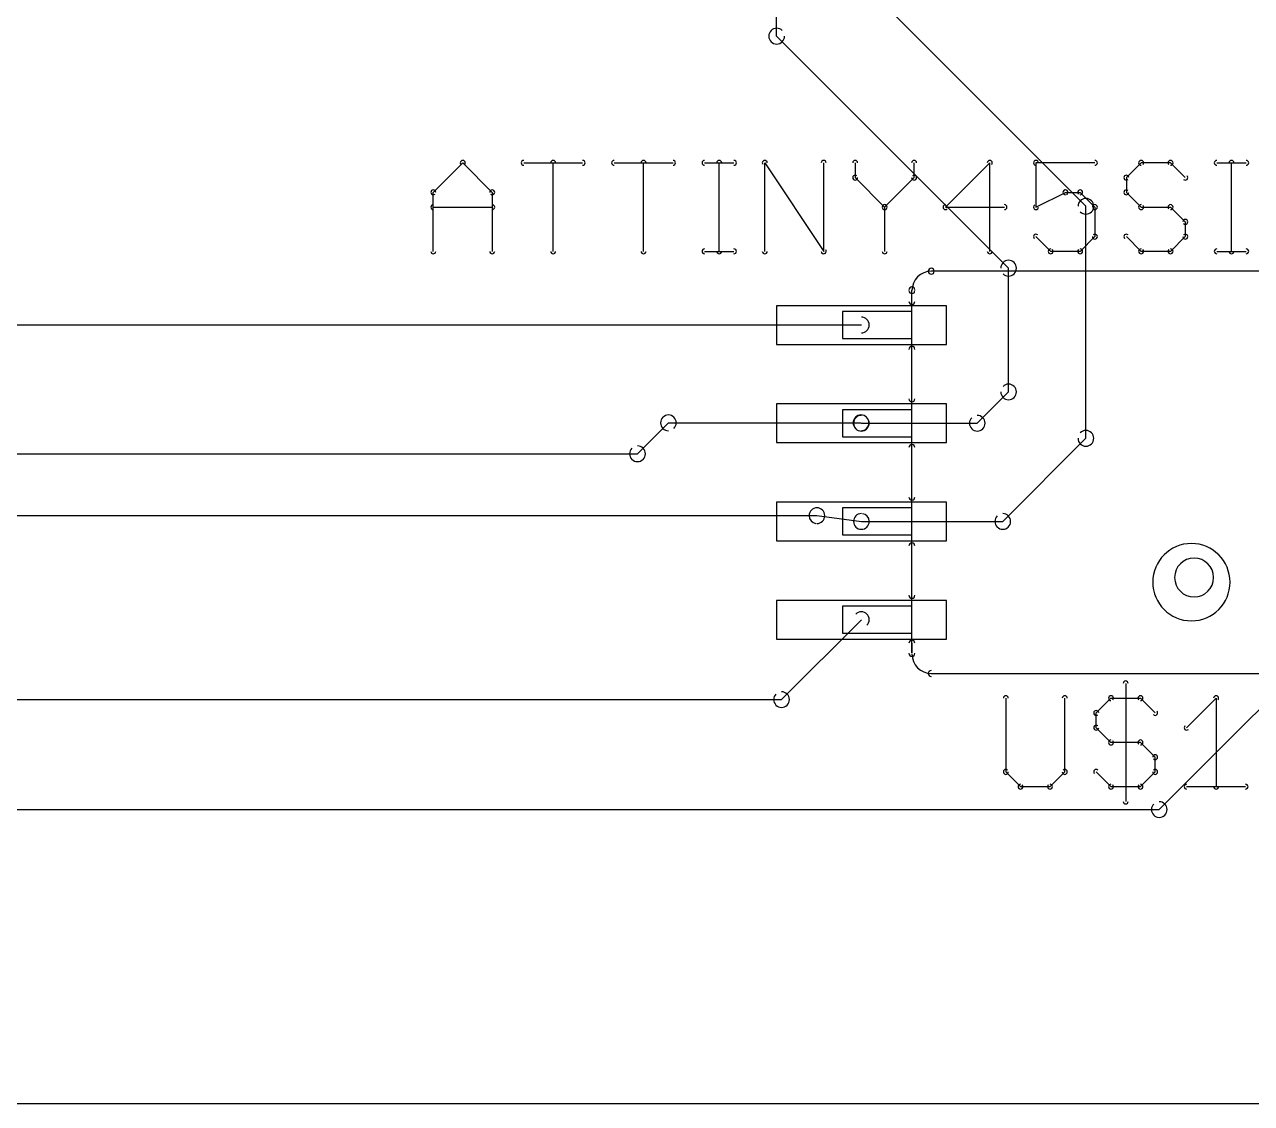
# Model space of a CAD drawing. Extents: x 0 to 139, y 764 to 841.
# Drawn here: x 45.45 to 90.43, y 763.76 to 803.31 of the extents above; entities that cross this region are included whole.
import ezdxf

# ---------------------------------------------------------------- set-up
doc = ezdxf.new("R2010")
doc.units = 0
doc.layers.add('Layer_1', color=7, linetype='CONTINUOUS')

msp = doc.modelspace()

# ---------------------------------------------------------------- linework, layer by layer
at = {"layer": 'Layer_1', "color": 7}
for points in [[(0.456887, 763.762328), (139.354513, 763.762328), (139.354513, 841.431613), (0.456887, 841.431613), (0.456887, 763.762328)], [(73.02381, 802.880435), (73.02381, 812.366576), (73.307275, 812.650041)], [(84.362392, 788.140279), (84.362392, 796.644215), (77.275778, 803.730829)], [(73.227338, 803.083963), (73.227338, 803.083963)], [(81.527746, 789.841066), (81.527746, 794.376499), (73.02381, 802.880435)], [(60.432598, 794.993034), (60.432598, 797.155019), (61.513449, 798.235869), (62.594582, 797.155019), (62.594582, 794.993034)], [(63.747433, 798.235869), (65.909417, 798.235869)], [(64.828283, 794.993034), (64.828283, 798.235869)], [(67.062267, 798.235869), (69.224251, 798.235869)], [(68.143117, 794.993034), (68.143117, 798.235869)], [(70.377102, 798.235869), (71.457952, 798.235869)], [(70.917668, 794.993034), (70.917668, 798.235869)], [(72.586991, 794.993034), (72.586991, 798.235869), (74.748692, 794.993034)], [(72.661826, 798.285759), (72.661831, 798.285764)], [(74.748692, 794.993034), (74.748692, 798.235869)], [(75.901825, 798.235869), (75.901825, 797.695302), (76.982676, 796.614452), (78.063526, 797.695302), (78.063526, 798.235869)], [(80.838077, 794.993034), (80.838077, 798.235869), (79.21666, 796.614452), (81.37836, 796.614452)], [(84.693195, 798.235869), (82.531494, 798.235869), (82.531494, 796.614452), (83.612345, 797.155019)], [(88.008029, 797.695302), (87.467746, 798.235869), (86.386612, 798.235869), (85.846329, 797.695302), (85.846329, 797.155019), (86.386612, 796.614452), (87.467746, 796.614452), (88.008029, 796.073885), (88.008029, 795.533601), (87.467746, 794.993034)], [(89.161163, 798.235869), (90.242013, 798.235869)], [(89.701446, 794.993034), (89.701446, 798.235869)], [(83.612345, 797.155019), (84.152911, 797.155019), (84.693195, 796.614452), (84.693195, 795.533601), (84.152911, 794.993034)], [(83.652597, 797.074515), (83.652611, 797.0745)], [(60.432598, 796.614452), (62.594582, 796.614452)], [(76.982676, 796.614452), (76.982676, 794.993034)], [(82.491242, 796.694956), (82.491228, 796.69497)], [(84.158864, 796.440688), (84.158864, 796.440688)], [(84.152911, 794.993034), (83.071778, 794.993034), (82.531494, 795.533601)], [(87.467746, 794.993034), (86.386612, 794.993034), (85.846329, 795.533601)], [(70.377102, 794.993034), (71.457952, 794.993034)], [(84.089132, 795.056814), (84.089132, 795.056814)], [(87.403966, 795.056814), (87.403966, 795.056814)], [(89.161163, 794.993034), (90.242013, 794.993034)], [(74.673857, 794.943145), (74.673849, 794.943139)], [(83.008282, 794.929255), (83.008282, 794.929255)], [(86.323116, 794.929255), (86.323116, 794.929255)], [(78.693101, 794.263113), (78.693101, 794.263113)], [(91.449005, 794.263113), (78.693101, 794.263113)], [(81.324219, 794.172971), (81.324219, 794.172971)], [(77.98444, 780.259965), (77.98444, 793.582798)], [(77.98444, 793.157602), (77.98444, 793.582798)], [(76.130581, 792.293035), (30.121451, 792.293035), (27.669483, 789.841066)], [(77.98444, 789.585948), (77.98444, 791.400121)], [(76.130581, 788.693035), (80.379715, 788.693035), (81.527746, 789.841066)], [(81.731274, 789.637539), (81.731274, 789.637539)], [(11.795468, 787.57335), (67.921448, 787.57335), (69.055306, 788.707208)], [(69.055306, 788.707208), (76.116408, 788.707208), (76.130581, 788.693035)], [(76.319936, 788.910736), (76.319936, 788.910736)], [(80.176187, 788.896562), (80.176187, 788.896562)], [(69.258834, 788.503681), (69.258834, 788.503681)], [(75.927054, 788.489507), (75.927054, 788.489507)], [(67.717921, 787.776878), (67.717921, 787.776878)], [(77.98444, 785.985949), (77.98444, 787.800122)], [(81.315148, 785.093035), (84.362392, 788.140279)], [(84.565919, 787.936752), (84.565919, 787.936752)], [(74.537794, 785.591082), (74.537919, 785.591099)], [(18.882082, 785.305634), (74.50066, 785.305634), (76.130581, 785.093035)], [(76.130581, 785.093035), (81.315148, 785.093035)], [(81.11162, 785.296563), (81.11162, 785.296563)], [(76.093448, 784.807586), (76.093323, 784.80757)], [(77.98444, 782.385949), (77.98444, 784.200122)], [(29.937199, 774.533981), (87.05247, 774.533981), (94.011525, 781.493036)], [(34.472632, 778.564847), (73.202393, 778.564847), (76.130581, 781.493036)], [(76.334109, 781.289508), (76.334109, 781.289508)], [(77.98444, 780.628469), (77.98444, 780.259965)], [(77.98444, 780.231618), (77.98444, 780.231618)], [(78.693101, 779.522957), (91.420659, 779.522957)], [(72.998865, 778.768374), (72.998865, 778.768374)], [(85.822234, 779.156154), (85.822234, 774.832469)], [(81.426549, 778.61587), (81.426549, 775.913603), (81.967116, 775.373036)], [(83.588534, 775.913603), (83.588534, 778.61587)], [(84.741384, 777.534737), (84.741384, 778.075304), (85.281951, 778.61587)], [(85.281951, 778.61587), (86.362801, 778.61587), (86.903368, 778.075304)], [(88.056218, 777.534737), (89.137069, 778.61587), (89.137069, 775.373036)], [(84.677604, 778.139083), (84.677604, 778.139083)], [(86.903368, 775.913603), (86.903368, 776.453886), (86.362801, 776.994453), (85.281951, 776.994453), (84.741384, 777.534737)], [(84.805163, 777.598516), (84.805163, 777.598516)], [(81.967116, 775.373036), (83.047967, 775.373036), (83.588534, 775.913603)], [(84.741384, 775.913603), (85.281951, 775.373036)], [(84.805163, 775.977099), (84.805163, 775.977099)], [(85.281951, 775.373036), (86.362801, 775.373036), (86.903368, 775.913603)], [(81.903337, 775.309256), (81.903337, 775.309256)], [(82.984187, 775.436816), (82.984187, 775.436816)], [(85.218171, 775.309256), (85.218171, 775.309256)], [(86.299022, 775.436816), (86.299022, 775.436816)], [(88.056218, 775.373036), (90.217919, 775.373036)], [(86.848943, 774.737509), (86.848943, 774.737509)]]:
    msp.add_lwpolyline(points, dxfattribs=at)
for points in [[(79.248691, 791.584373), (79.248691, 793.001696), (73.012471, 793.001696), (73.012471, 791.584373), (79.248691, 791.584373)], [(77.98444, 791.796972), (77.98444, 792.789098), (75.433259, 792.789098), (75.433259, 791.796972), (77.98444, 791.796972)], [(79.248691, 787.984374), (79.248691, 789.401696), (73.012471, 789.401696), (73.012471, 787.984374), (79.248691, 787.984374)], [(77.98444, 788.196972), (77.98444, 789.189098), (75.433259, 789.189098), (75.433259, 788.196972), (77.98444, 788.196972)], [(79.248691, 784.384374), (79.248691, 785.801697), (73.012471, 785.801697), (73.012471, 784.384374), (79.248691, 784.384374)], [(77.98444, 784.596972), (77.98444, 785.589098), (75.433259, 785.589098), (75.433259, 784.596972), (77.98444, 784.596972)], [(79.248691, 780.784374), (79.248691, 782.201697), (73.012471, 782.201697), (73.012471, 780.784374), (79.248691, 780.784374)], [(77.98444, 780.996973), (77.98444, 781.989098), (75.433259, 781.989098), (75.433259, 780.996973), (77.98444, 780.996973)]]:
    msp.add_lwpolyline(points, close=True, dxfattribs=at)
for points in [[(73.02381, 803.168265), (72.864843, 803.168265), (72.735977, 803.039402), (72.735977, 802.880433)], [(73.227338, 803.083963), (73.175237, 803.136035), (73.103293, 803.168265), (73.02381, 803.168265)], [(72.73581, 802.880435), (72.73581, 802.721383), (72.864758, 802.592435), (73.02381, 802.592435)], [(72.735977, 802.880433), (72.735977, 802.800949), (72.768207, 802.728977), (72.82028, 802.676905)], [(73.02381, 802.592435), (73.182862, 802.592435), (73.31181, 802.721383), (73.31181, 802.880435)], [(61.51359, 798.325727), (61.463899, 798.325727), (61.42359, 798.285447), (61.42359, 798.235727)], [(61.42359, 798.235727), (61.42359, 798.210782), (61.433795, 798.188388), (61.449953, 798.172089)], [(61.51359, 798.325727), (61.488646, 798.325727), (61.466252, 798.315522), (61.449953, 798.299365)], [(61.60359, 798.235727), (61.60359, 798.285447), (61.56331, 798.325727), (61.51359, 798.325727)], [(61.577228, 798.299365), (61.561071, 798.315522), (61.53845, 798.325727), (61.51359, 798.325727)], [(61.577228, 798.172089), (61.593386, 798.188247), (61.60359, 798.210867), (61.60359, 798.235727)], [(63.747433, 798.325727), (63.697713, 798.325727), (63.657433, 798.285418), (63.657433, 798.235727)], [(63.657433, 798.235727), (63.657433, 798.186036), (63.697713, 798.145727), (63.747433, 798.145727)], [(64.828425, 798.325869), (64.778705, 798.325869), (64.738425, 798.28556), (64.738425, 798.235869)], [(64.918425, 798.235869), (64.918425, 798.285588), (64.878116, 798.325869), (64.828425, 798.325869)], [(65.999417, 798.235727), (65.999417, 798.285447), (65.959137, 798.325727), (65.909417, 798.325727)], [(65.909417, 798.145727), (65.959137, 798.145727), (65.999417, 798.186036), (65.999417, 798.235727)], [(67.062267, 798.325727), (67.012576, 798.325727), (66.972267, 798.285418), (66.972267, 798.235727)], [(66.972267, 798.235727), (66.972267, 798.186036), (67.012576, 798.145727), (67.062267, 798.145727)], [(68.143259, 798.325869), (68.09354, 798.325869), (68.053259, 798.28556), (68.053259, 798.235869)], [(68.233259, 798.235869), (68.233259, 798.285588), (68.192951, 798.325869), (68.143259, 798.325869)], [(69.314251, 798.235727), (69.314251, 798.285447), (69.273943, 798.325727), (69.224251, 798.325727)], [(69.224251, 798.145727), (69.273971, 798.145727), (69.314251, 798.186036), (69.314251, 798.235727)], [(70.377102, 798.325727), (70.32741, 798.325727), (70.287102, 798.285418), (70.287102, 798.235727)], [(70.287102, 798.235727), (70.287102, 798.186036), (70.32741, 798.145727), (70.377102, 798.145727)], [(70.917527, 798.325869), (70.867807, 798.325869), (70.827527, 798.28556), (70.827527, 798.235869)], [(71.007527, 798.235869), (71.007527, 798.285588), (70.967218, 798.325869), (70.917527, 798.325869)], [(71.547952, 798.235727), (71.547952, 798.285447), (71.507643, 798.325727), (71.457952, 798.325727)], [(71.457952, 798.145727), (71.507672, 798.145727), (71.547952, 798.186036), (71.547952, 798.235727)], [(72.586849, 798.325869), (72.537158, 798.325869), (72.496849, 798.28556), (72.496849, 798.235869)], [(72.586997, 798.325818), (72.537334, 798.325818), (72.497053, 798.285537), (72.497053, 798.235874)], [(72.497053, 798.235874), (72.497053, 798.217449), (72.502723, 798.200243), (72.512077, 798.185985)], [(72.676849, 798.235869), (72.676849, 798.285588), (72.636541, 798.325869), (72.586849, 798.325869)], [(72.661831, 798.285764), (72.645674, 798.309859), (72.618206, 798.325818), (72.586997, 798.325818)], [(74.748833, 798.325869), (74.699142, 798.325869), (74.658833, 798.28556), (74.658833, 798.235869)], [(74.838833, 798.235869), (74.838833, 798.285588), (74.798525, 798.325869), (74.748833, 798.325869)], [(75.901684, 798.325869), (75.851992, 798.325869), (75.811684, 798.28556), (75.811684, 798.235869)], [(75.991684, 798.235869), (75.991684, 798.285588), (75.951375, 798.325869), (75.901684, 798.325869)], [(78.063668, 798.325869), (78.013977, 798.325869), (77.973668, 798.28556), (77.973668, 798.235869)], [(78.153668, 798.235869), (78.153668, 798.285588), (78.113359, 798.325869), (78.063668, 798.325869)], [(80.837935, 798.325869), (80.788244, 798.325869), (80.747935, 798.28556), (80.747935, 798.235869)], [(80.837935, 798.325727), (80.81299, 798.325727), (80.790597, 798.315522), (80.774298, 798.299365)], [(80.927935, 798.235869), (80.927935, 798.285588), (80.887627, 798.325869), (80.837935, 798.325869)], [(80.927935, 798.235727), (80.927935, 798.285447), (80.887655, 798.325727), (80.837935, 798.325727)], [(80.901573, 798.172089), (80.917731, 798.188247), (80.927935, 798.210867), (80.927935, 798.235727)], [(82.531353, 798.325869), (82.481661, 798.325869), (82.441353, 798.28556), (82.441353, 798.235869)], [(82.531494, 798.325727), (82.481803, 798.325727), (82.441494, 798.285418), (82.441494, 798.235727)], [(82.441494, 798.235727), (82.441494, 798.186036), (82.481803, 798.145727), (82.531494, 798.145727)], [(82.621353, 798.235869), (82.621353, 798.285588), (82.581044, 798.325869), (82.531353, 798.325869)], [(84.783195, 798.235727), (84.783195, 798.285447), (84.742886, 798.325727), (84.693195, 798.325727)], [(84.693195, 798.145727), (84.742886, 798.145727), (84.783195, 798.186036), (84.783195, 798.235727)], [(86.386612, 798.325727), (86.336892, 798.325727), (86.296612, 798.285418), (86.296612, 798.235727)], [(86.296612, 798.235727), (86.296612, 798.186036), (86.336921, 798.145727), (86.386612, 798.145727)], [(86.386754, 798.325727), (86.361809, 798.325727), (86.339415, 798.315522), (86.323116, 798.299365)], [(86.476754, 798.235727), (86.476754, 798.285447), (86.436473, 798.325727), (86.386754, 798.325727)], [(86.450392, 798.172089), (86.466549, 798.188247), (86.476754, 798.210867), (86.476754, 798.235727)], [(87.467604, 798.325727), (87.417884, 798.325727), (87.377604, 798.285447), (87.377604, 798.235727)], [(87.377604, 798.235727), (87.377604, 798.210782), (87.387809, 798.188388), (87.403966, 798.172089)], [(87.531242, 798.299365), (87.515084, 798.315522), (87.492464, 798.325727), (87.467604, 798.325727)], [(87.557746, 798.235727), (87.557746, 798.285447), (87.517437, 798.325727), (87.467746, 798.325727)], [(87.467746, 798.145727), (87.517437, 798.145727), (87.557746, 798.186036), (87.557746, 798.235727)], [(89.161163, 798.325727), (89.111443, 798.325727), (89.071163, 798.285418), (89.071163, 798.235727)], [(89.071163, 798.235727), (89.071163, 798.186036), (89.111472, 798.145727), (89.161163, 798.145727)], [(89.701588, 798.325869), (89.651868, 798.325869), (89.611588, 798.28556), (89.611588, 798.235869)], [(89.791588, 798.235869), (89.791588, 798.285588), (89.751279, 798.325869), (89.701588, 798.325869)], [(90.332013, 798.235727), (90.332013, 798.285447), (90.291705, 798.325727), (90.242013, 798.325727)], [(90.242013, 798.145727), (90.291733, 798.145727), (90.332013, 798.186036), (90.332013, 798.235727)], [(75.901684, 797.785444), (75.851992, 797.785444), (75.811684, 797.745163), (75.811684, 797.695444)], [(75.811684, 797.695444), (75.811684, 797.670499), (75.821888, 797.648105), (75.838046, 797.631806)], [(75.811684, 797.695302), (75.811684, 797.645611), (75.851992, 797.605302), (75.901684, 797.605302)], [(75.965322, 797.759081), (75.949164, 797.775239), (75.926544, 797.785444), (75.901684, 797.785444)], [(75.901684, 797.605302), (75.951375, 797.605302), (75.991684, 797.645611), (75.991684, 797.695302)], [(77.973668, 797.695302), (77.973668, 797.645611), (78.013977, 797.605302), (78.063668, 797.605302)], [(78.063668, 797.785444), (78.038723, 797.785444), (78.016329, 797.775239), (78.00003, 797.759081)], [(78.153668, 797.695444), (78.153668, 797.745163), (78.113388, 797.785444), (78.063668, 797.785444)], [(78.063668, 797.605302), (78.113388, 797.605302), (78.153668, 797.645611), (78.153668, 797.695302)], [(78.127306, 797.631806), (78.143463, 797.647963), (78.153668, 797.670584), (78.153668, 797.695444)], [(85.846187, 797.785302), (85.796496, 797.785302), (85.756187, 797.744993), (85.756187, 797.695302)], [(85.782549, 797.759081), (85.766392, 797.742924), (85.756187, 797.720303), (85.756187, 797.695444)], [(85.756187, 797.695444), (85.756187, 797.645752), (85.796467, 797.605444), (85.846187, 797.605444)], [(85.936187, 797.695302), (85.936187, 797.745022), (85.895878, 797.785302), (85.846187, 797.785302)], [(88.008171, 797.605444), (88.057891, 797.605444), (88.098171, 797.645724), (88.098171, 797.695444)], [(88.098171, 797.695444), (88.098171, 797.720389), (88.087966, 797.742782), (88.071809, 797.759081)], [(60.43274, 797.245018), (60.383049, 797.245018), (60.34274, 797.20471), (60.34274, 797.155019)], [(60.369102, 797.218515), (60.352945, 797.202357), (60.34274, 797.179737), (60.34274, 797.154877)], [(60.52274, 797.155019), (60.52274, 797.204738), (60.482431, 797.245018), (60.43274, 797.245018)], [(62.594441, 797.245018), (62.544721, 797.245018), (62.504441, 797.20471), (62.504441, 797.155019)], [(62.684441, 797.155019), (62.684441, 797.204738), (62.644132, 797.245018), (62.594441, 797.245018)], [(62.684441, 797.154877), (62.684441, 797.179822), (62.674236, 797.202215), (62.658079, 797.218515)], [(83.612345, 797.244877), (83.562653, 797.244877), (83.522345, 797.204568), (83.522345, 797.154877)], [(83.61233, 797.244749), (83.597874, 797.244749), (83.584267, 797.241348), (83.57205, 797.235111)], [(83.702217, 797.154863), (83.702217, 797.204497), (83.661965, 797.244749), (83.61233, 797.244749)], [(84.15277, 797.244877), (84.103078, 797.244877), (84.06277, 797.204596), (84.06277, 797.154877)], [(84.216408, 797.218515), (84.20025, 797.234672), (84.17763, 797.244877), (84.15277, 797.244877)], [(84.242911, 797.154877), (84.242911, 797.204596), (84.202603, 797.244877), (84.152911, 797.244877)], [(85.846187, 797.244877), (85.796496, 797.244877), (85.756187, 797.204596), (85.756187, 797.154877)], [(85.846187, 797.605444), (85.871132, 797.605444), (85.893554, 797.615648), (85.909825, 797.631806)], [(85.909825, 797.218515), (85.893667, 797.234672), (85.871047, 797.244877), (85.846187, 797.244877)], [(87.944533, 797.631806), (87.960691, 797.615648), (87.983311, 797.605444), (88.008171, 797.605444)], [(60.34274, 797.154877), (60.34274, 797.105157), (60.38302, 797.064877), (60.43274, 797.064877)], [(60.43274, 797.064877), (60.457685, 797.064877), (60.480107, 797.075081), (60.496378, 797.091239)], [(62.530803, 797.091239), (62.54696, 797.075081), (62.569581, 797.064877), (62.594441, 797.064877)], [(62.594441, 797.064877), (62.644132, 797.064877), (62.684441, 797.105157), (62.684441, 797.154877)], [(83.522345, 797.154877), (83.522345, 797.105157), (83.562653, 797.064877), (83.612345, 797.064877)], [(83.652611, 797.0745), (83.682034, 797.089241), (83.702217, 797.119713), (83.702217, 797.154863)], [(84.06277, 797.154877), (84.06277, 797.129932), (84.072974, 797.107538), (84.089132, 797.091239)], [(84.362392, 796.932215), (84.20334, 796.932215), (84.074392, 796.803267), (84.074392, 796.644215)], [(84.152911, 797.064877), (84.202631, 797.064877), (84.242911, 797.105157), (84.242911, 797.154877)], [(84.650392, 796.644215), (84.650392, 796.803267), (84.521444, 796.932215), (84.362392, 796.932215)], [(84.650224, 796.644218), (84.650224, 796.723702), (84.617995, 796.795645), (84.565922, 796.847746)], [(85.756187, 797.155019), (85.756187, 797.105327), (85.796496, 797.065019), (85.846187, 797.065019)], [(85.756187, 797.154877), (85.756187, 797.129932), (85.766392, 797.107538), (85.782549, 797.091239)], [(85.846187, 797.065019), (85.895907, 797.065019), (85.936187, 797.105327), (85.936187, 797.155019)], [(60.432598, 796.70431), (60.382879, 796.70431), (60.342598, 796.664001), (60.342598, 796.61431)], [(60.342598, 796.61431), (60.342598, 796.56459), (60.382907, 796.52431), (60.432598, 796.52431)], [(62.684582, 796.61431), (62.684582, 796.66403), (62.644274, 796.70431), (62.594582, 796.70431)], [(62.594582, 796.52431), (62.644274, 796.52431), (62.684582, 796.564619), (62.684582, 796.61431)], [(76.982818, 796.704452), (76.933126, 796.704452), (76.892818, 796.664143), (76.892818, 796.614452)], [(76.91918, 796.677948), (76.903022, 796.66179), (76.892818, 796.63917), (76.892818, 796.61431)], [(76.892818, 796.61431), (76.892818, 796.56459), (76.933098, 796.52431), (76.982818, 796.52431)], [(76.91918, 796.550672), (76.935337, 796.534515), (76.957958, 796.52431), (76.982818, 796.52431)], [(77.072818, 796.614452), (77.072818, 796.664171), (77.032509, 796.704452), (76.982818, 796.704452)], [(76.982818, 796.52431), (77.032537, 796.52431), (77.072818, 796.56459), (77.072818, 796.61431)], [(76.982818, 796.52431), (77.007762, 796.52431), (77.030184, 796.534515), (77.046455, 796.550672)], [(77.072818, 796.61431), (77.072818, 796.639255), (77.062613, 796.661648), (77.046455, 796.677948)], [(79.15288, 796.677948), (79.136723, 796.66179), (79.126518, 796.63917), (79.126518, 796.61431)], [(79.126518, 796.61431), (79.126518, 796.56459), (79.166798, 796.52431), (79.216518, 796.52431)], [(79.21666, 796.70431), (79.16694, 796.70431), (79.12666, 796.664001), (79.12666, 796.61431)], [(79.12666, 796.61431), (79.12666, 796.56459), (79.166969, 796.52431), (79.21666, 796.52431)], [(79.216518, 796.52431), (79.241463, 796.52431), (79.263885, 796.534515), (79.280156, 796.550672)], [(81.46836, 796.61431), (81.46836, 796.66403), (81.428052, 796.70431), (81.37836, 796.70431)], [(81.37836, 796.52431), (81.428052, 796.52431), (81.46836, 796.564619), (81.46836, 796.61431)], [(82.441353, 796.614452), (82.441353, 796.564732), (82.481661, 796.524452), (82.531353, 796.524452)], [(82.491228, 796.69497), (82.461719, 796.68023), (82.44148, 796.649672), (82.44148, 796.614466)], [(82.44148, 796.614466), (82.44148, 796.564746), (82.481789, 796.524466), (82.53148, 796.524466)], [(82.531353, 796.524452), (82.581072, 796.524452), (82.621353, 796.56476), (82.621353, 796.614452)], [(82.53148, 796.524466), (82.545937, 796.524466), (82.559543, 796.527867), (82.57176, 796.53382)], [(84.158864, 796.440688), (84.210937, 796.388587), (84.282908, 796.356385), (84.362392, 796.356385)], [(84.362392, 796.356385), (84.521359, 796.356385), (84.650224, 796.485248), (84.650224, 796.644218)], [(84.693337, 796.704452), (84.643645, 796.704452), (84.603337, 796.664143), (84.603337, 796.614452)], [(84.629699, 796.550672), (84.645856, 796.534515), (84.668477, 796.52431), (84.693337, 796.52431)], [(84.783337, 796.614452), (84.783337, 796.664171), (84.743028, 796.704452), (84.693337, 796.704452)], [(84.693337, 796.52431), (84.743056, 796.52431), (84.783337, 796.56459), (84.783337, 796.61431)], [(84.783337, 796.61431), (84.783337, 796.639255), (84.773132, 796.661648), (84.756974, 796.677948)], [(86.386612, 796.70431), (86.336892, 796.70431), (86.296612, 796.664001), (86.296612, 796.61431)], [(86.296612, 796.61431), (86.296612, 796.56459), (86.336921, 796.52431), (86.386612, 796.52431)], [(86.323116, 796.550672), (86.339273, 796.534515), (86.361894, 796.52431), (86.386754, 796.52431)], [(86.386754, 796.52431), (86.436473, 796.52431), (86.476754, 796.56459), (86.476754, 796.61431)], [(86.476754, 796.61431), (86.476754, 796.639255), (86.466549, 796.661648), (86.450392, 796.677948)], [(87.467604, 796.70431), (87.417884, 796.70431), (87.377604, 796.66403), (87.377604, 796.61431)], [(87.377604, 796.61431), (87.377604, 796.589365), (87.387809, 796.566971), (87.403966, 796.550672)], [(87.531242, 796.677948), (87.515084, 796.694105), (87.492464, 796.70431), (87.467604, 796.70431)], [(87.557746, 796.61431), (87.557746, 796.66403), (87.517437, 796.70431), (87.467746, 796.70431)], [(87.467746, 796.52431), (87.517437, 796.52431), (87.557746, 796.564619), (87.557746, 796.61431)], [(88.008171, 796.163885), (87.958451, 796.163885), (87.918171, 796.123604), (87.918171, 796.073885)], [(87.944533, 796.010389), (87.960691, 795.994231), (87.983311, 795.984026), (88.008171, 795.984026)], [(88.098171, 796.073885), (88.098171, 796.123604), (88.057862, 796.163885), (88.008171, 796.163885)], [(88.008171, 795.984026), (88.057891, 795.984026), (88.098171, 796.024307), (88.098171, 796.074026)], [(88.098171, 796.074026), (88.098171, 796.098971), (88.087966, 796.121365), (88.071809, 796.137664)], [(82.531353, 795.62346), (82.481661, 795.62346), (82.441353, 795.583179), (82.441353, 795.53346)], [(82.441353, 795.53346), (82.441353, 795.508515), (82.451557, 795.486121), (82.467715, 795.469822)], [(82.59499, 795.597097), (82.578833, 795.613255), (82.556212, 795.62346), (82.531353, 795.62346)], [(84.603337, 795.533601), (84.603337, 795.483882), (84.643645, 795.443601), (84.693337, 795.443601)], [(84.693337, 795.62346), (84.668392, 795.62346), (84.645998, 795.613255), (84.629699, 795.597097)], [(84.783337, 795.53346), (84.783337, 795.583151), (84.743056, 795.62346), (84.693337, 795.62346)], [(84.693337, 795.443601), (84.743056, 795.443601), (84.783337, 795.48391), (84.783337, 795.533601)], [(84.756974, 795.469822), (84.773132, 795.485979), (84.783337, 795.5086), (84.783337, 795.53346)], [(85.846187, 795.62346), (85.796496, 795.62346), (85.756187, 795.583179), (85.756187, 795.53346)], [(85.756187, 795.53346), (85.756187, 795.508515), (85.766392, 795.486121), (85.782549, 795.469822)], [(85.909825, 795.597097), (85.893667, 795.613255), (85.871047, 795.62346), (85.846187, 795.62346)], [(87.918171, 795.533601), (87.918171, 795.483882), (87.95848, 795.443601), (88.008171, 795.443601)], [(88.008171, 795.62346), (87.983226, 795.62346), (87.960804, 795.613255), (87.944533, 795.597097)], [(88.098171, 795.53346), (88.098171, 795.583151), (88.057891, 795.62346), (88.008171, 795.62346)], [(88.008171, 795.443601), (88.057891, 795.443601), (88.098171, 795.48391), (88.098171, 795.533601)], [(88.071809, 795.469822), (88.087966, 795.485979), (88.098171, 795.5086), (88.098171, 795.53346)], [(60.34274, 794.993034), (60.34274, 794.943315), (60.383049, 794.903034), (60.43274, 794.903034)], [(60.43274, 794.903034), (60.48246, 794.903034), (60.52274, 794.943343), (60.52274, 794.993034)], [(62.504441, 794.993034), (62.504441, 794.943315), (62.544749, 794.903034), (62.594441, 794.903034)], [(62.594441, 794.903034), (62.644132, 794.903034), (62.684441, 794.943343), (62.684441, 794.993034)], [(64.738425, 794.993034), (64.738425, 794.943315), (64.778733, 794.903034), (64.828425, 794.903034)], [(64.828425, 794.903034), (64.878116, 794.903034), (64.918425, 794.943343), (64.918425, 794.993034)], [(68.053259, 794.993034), (68.053259, 794.943315), (68.093568, 794.903034), (68.143259, 794.903034)], [(68.143259, 794.903034), (68.192951, 794.903034), (68.233259, 794.943343), (68.233259, 794.993034)], [(70.377102, 795.083176), (70.327325, 795.083176), (70.28696, 795.042811), (70.28696, 794.993034)], [(70.28696, 794.993034), (70.28696, 794.943258), (70.327325, 794.902893), (70.377102, 794.902893)], [(70.827527, 794.993034), (70.827527, 794.943315), (70.867835, 794.903034), (70.917527, 794.903034)], [(70.917527, 794.903034), (70.967218, 794.903034), (71.007527, 794.943343), (71.007527, 794.993034)], [(71.548094, 794.993034), (71.548094, 795.042811), (71.507728, 795.083176), (71.457952, 795.083176)], [(71.457952, 794.902893), (71.507728, 794.902893), (71.548094, 794.943258), (71.548094, 794.993034)], [(72.496849, 794.993034), (72.496849, 794.943315), (72.537158, 794.903034), (72.586849, 794.903034)], [(72.586849, 794.903034), (72.636541, 794.903034), (72.676849, 794.943343), (72.676849, 794.993034)], [(74.658833, 794.993034), (74.658833, 794.943315), (74.699142, 794.903034), (74.748833, 794.903034)], [(74.748825, 794.902972), (74.798573, 794.902972), (74.838882, 794.943281), (74.838882, 794.993029)], [(74.748833, 794.903034), (74.798553, 794.903034), (74.838833, 794.943343), (74.838833, 794.993034)], [(74.838882, 794.993029), (74.838882, 795.011454), (74.833212, 795.028632), (74.823858, 795.042919)], [(76.892818, 794.993034), (76.892818, 794.943315), (76.933126, 794.903034), (76.982818, 794.903034)], [(76.982818, 794.903034), (77.032537, 794.903034), (77.072818, 794.943343), (77.072818, 794.993034)], [(80.747935, 794.993034), (80.747935, 794.943315), (80.788244, 794.903034), (80.837935, 794.903034)], [(80.837935, 794.903034), (80.887655, 794.903034), (80.927935, 794.943343), (80.927935, 794.993034)], [(83.071778, 795.083176), (83.022001, 795.083176), (82.981636, 795.042811), (82.981636, 794.993034)], [(82.981636, 794.993034), (82.981636, 794.943258), (83.022001, 794.902893), (83.071778, 794.902893)], [(83.071919, 794.902893), (83.121667, 794.902893), (83.162004, 794.94323), (83.162004, 794.992978)], [(83.162004, 794.992978), (83.162004, 795.017923), (83.1518, 795.040458), (83.135642, 795.056757)], [(84.089132, 795.056814), (84.072691, 795.040373), (84.06277, 795.017951), (84.06277, 794.993034)], [(84.06277, 794.993034), (84.06277, 794.943286), (84.103107, 794.902949), (84.152855, 794.902949)], [(84.243053, 794.993034), (84.243053, 795.042811), (84.202688, 795.083176), (84.152911, 795.083176)], [(84.152911, 794.902893), (84.202688, 794.902893), (84.243053, 794.943258), (84.243053, 794.993034)], [(86.386612, 795.083176), (86.336836, 795.083176), (86.29647, 795.042811), (86.29647, 794.993034)], [(86.29647, 794.993034), (86.29647, 794.943258), (86.336836, 794.902893), (86.386612, 794.902893)], [(86.386754, 794.902893), (86.436502, 794.902893), (86.476839, 794.94323), (86.476839, 794.992978)], [(86.476839, 794.992978), (86.476839, 795.017923), (86.466634, 795.040458), (86.450477, 795.056757)], [(87.403966, 795.056814), (87.387525, 795.040373), (87.377604, 795.017951), (87.377604, 794.993034)], [(87.377604, 794.993034), (87.377604, 794.943286), (87.417941, 794.902949), (87.467689, 794.902949)], [(87.557888, 794.993034), (87.557888, 795.042811), (87.517522, 795.083176), (87.467746, 795.083176)], [(87.467746, 794.902893), (87.517522, 794.902893), (87.557888, 794.943258), (87.557888, 794.993034)], [(89.161163, 795.083176), (89.111387, 795.083176), (89.071021, 795.042811), (89.071021, 794.993034)], [(89.071021, 794.993034), (89.071021, 794.943258), (89.111387, 794.902893), (89.161163, 794.902893)], [(89.611588, 794.993034), (89.611588, 794.943315), (89.651897, 794.903034), (89.701588, 794.903034)], [(89.701588, 794.903034), (89.751308, 794.903034), (89.791588, 794.943343), (89.791588, 794.993034)], [(90.332155, 794.993034), (90.332155, 795.042811), (90.29179, 795.083176), (90.242013, 795.083176)], [(90.242013, 794.902893), (90.29179, 794.902893), (90.332155, 794.943258), (90.332155, 794.993034)], [(74.673849, 794.943139), (74.690006, 794.919045), (74.717559, 794.902972), (74.748825, 794.902972)], [(81.527746, 794.664499), (81.368694, 794.664499), (81.239746, 794.535551), (81.239746, 794.376499)], [(81.815746, 794.376499), (81.815746, 794.535551), (81.686798, 794.664499), (81.527746, 794.664499)], [(81.815579, 794.376502), (81.815579, 794.455985), (81.783349, 794.527957), (81.731277, 794.580029)], [(83.008282, 794.929255), (83.024723, 794.913097), (83.047088, 794.902893), (83.071919, 794.902893)], [(84.152855, 794.902949), (84.1778, 794.902949), (84.200193, 794.912871), (84.216493, 794.929312)], [(86.323116, 794.929255), (86.339273, 794.913097), (86.361922, 794.902893), (86.386754, 794.902893)], [(87.467689, 794.902949), (87.492634, 794.902949), (87.515028, 794.912871), (87.531327, 794.929312)], [(78.693101, 794.263113), (78.301721, 794.263105), (77.984448, 793.945831), (77.98444, 793.554452)], [(78.693101, 794.371113), (78.63346, 794.371113), (78.585101, 794.322754), (78.585101, 794.263113)], [(78.585101, 794.263113), (78.585101, 794.203472), (78.63346, 794.155113), (78.693101, 794.155113)], [(78.801101, 794.263113), (78.801101, 794.322754), (78.752742, 794.371113), (78.693101, 794.371113)], [(78.693101, 794.155113), (78.752742, 794.155113), (78.801101, 794.203472), (78.801101, 794.263113)], [(81.324219, 794.172971), (81.37632, 794.120871), (81.448263, 794.088669), (81.527746, 794.088669)], [(81.527746, 794.088669), (81.686713, 794.088669), (81.815579, 794.217532), (81.815579, 794.376502)], [(77.98444, 793.690798), (77.924799, 793.690798), (77.87644, 793.642439), (77.87644, 793.582798)], [(77.98444, 793.690798), (77.924799, 793.690798), (77.87644, 793.642439), (77.87644, 793.582798)], [(78.092439, 793.582798), (78.092439, 793.642439), (78.04408, 793.690798), (77.98444, 793.690798)], [(78.092439, 793.582798), (78.092439, 793.642439), (78.04408, 793.690798), (77.98444, 793.690798)], [(77.87644, 793.554452), (77.87644, 793.494811), (77.924799, 793.446452), (77.98444, 793.446452)], [(77.87644, 793.157602), (77.87644, 793.097961), (77.924799, 793.049602), (77.98444, 793.049602)], [(77.98444, 793.446452), (78.04408, 793.446452), (78.092439, 793.494811), (78.092439, 793.554452)], [(77.98444, 793.049602), (78.04408, 793.049602), (78.092439, 793.097961), (78.092439, 793.157602)], [(76.418581, 792.293035), (76.418581, 792.452087), (76.289633, 792.581035), (76.130581, 792.581035)], [(76.130581, 792.005035), (76.289633, 792.005035), (76.418581, 792.133983), (76.418581, 792.293035)], [(77.98444, 791.508121), (77.924799, 791.508121), (77.87644, 791.459762), (77.87644, 791.400121)], [(78.092439, 791.400121), (78.092439, 791.459762), (78.04408, 791.508121), (77.98444, 791.508121)], [(81.527743, 790.128899), (81.44826, 790.128899), (81.376288, 790.096669), (81.324216, 790.044597)], [(81.815576, 789.841066), (81.815576, 790.000033), (81.686713, 790.128899), (81.527743, 790.128899)], [(77.87644, 789.585948), (77.87644, 789.526307), (77.924799, 789.477948), (77.98444, 789.477948)], [(77.98444, 789.477948), (78.04408, 789.477948), (78.092439, 789.526307), (78.092439, 789.585948)], [(81.239746, 789.841066), (81.239746, 789.682014), (81.368694, 789.553066), (81.527746, 789.553066)], [(81.527746, 789.553066), (81.686798, 789.553066), (81.815746, 789.682014), (81.815746, 789.841066)], [(81.731274, 789.637539), (81.783346, 789.689611), (81.815576, 789.761583), (81.815576, 789.841066)], [(69.055306, 788.995208), (68.896254, 788.995208), (68.767306, 788.86626), (68.767306, 788.707208)], [(68.767306, 788.707208), (68.767306, 788.548156), (68.896254, 788.419208), (69.055306, 788.419208)], [(69.055304, 788.995041), (68.97582, 788.995041), (68.903848, 788.962811), (68.851776, 788.910739)], [(69.343136, 788.707208), (69.343136, 788.866175), (69.214273, 788.995041), (69.055304, 788.995041)], [(69.258834, 788.503681), (69.310935, 788.555781), (69.343136, 788.627725), (69.343136, 788.707208)], [(76.116408, 788.995038), (75.957441, 788.995038), (75.828575, 788.866175), (75.828575, 788.707205)], [(75.828575, 788.707205), (75.828575, 788.627722), (75.860805, 788.555779), (75.912878, 788.503678)], [(76.130581, 788.981035), (75.971529, 788.981035), (75.842581, 788.852087), (75.842581, 788.693035)], [(75.842581, 788.693035), (75.842581, 788.533983), (75.971529, 788.405035), (76.130581, 788.405035)], [(76.404408, 788.707208), (76.404408, 788.86626), (76.27546, 788.995208), (76.116408, 788.995208)], [(76.319936, 788.910736), (76.267863, 788.962836), (76.195892, 788.995038), (76.116408, 788.995038)], [(76.116408, 788.419208), (76.27546, 788.419208), (76.404408, 788.548156), (76.404408, 788.707208)], [(76.130581, 788.405205), (76.289548, 788.405205), (76.418414, 788.534068), (76.418414, 788.693038)], [(76.418414, 788.693038), (76.418414, 788.772521), (76.386184, 788.844465), (76.334112, 788.896565)], [(80.176187, 788.896562), (80.124115, 788.844462), (80.091885, 788.772518), (80.091885, 788.693035)], [(80.091885, 788.693035), (80.091885, 788.534068), (80.220748, 788.405202), (80.379718, 788.405202)], [(80.667715, 788.693035), (80.667715, 788.852087), (80.538767, 788.981035), (80.379715, 788.981035)], [(80.379715, 788.405035), (80.538767, 788.405035), (80.667715, 788.533983), (80.667715, 788.693035)], [(75.927054, 788.489507), (75.979155, 788.437435), (76.051098, 788.405205), (76.130581, 788.405205)], [(80.379718, 788.405202), (80.459201, 788.405202), (80.531173, 788.437432), (80.583245, 788.489505)], [(84.362389, 788.428112), (84.282905, 788.428112), (84.210934, 788.395882), (84.158861, 788.343809)], [(84.650222, 788.140279), (84.650222, 788.299246), (84.521359, 788.428112), (84.362389, 788.428112)], [(67.717921, 787.776878), (67.66582, 787.724777), (67.633618, 787.652833), (67.633618, 787.57335)], [(68.209448, 787.57335), (68.209448, 787.732402), (68.0805, 787.86135), (67.921448, 787.86135)], [(77.98444, 787.908122), (77.924799, 787.908122), (77.87644, 787.859763), (77.87644, 787.800122)], [(78.092439, 787.800122), (78.092439, 787.859763), (78.04408, 787.908122), (77.98444, 787.908122)], [(84.074392, 788.140279), (84.074392, 787.981227), (84.20334, 787.852279), (84.362392, 787.852279)], [(84.362392, 787.852279), (84.521444, 787.852279), (84.650392, 787.981227), (84.650392, 788.140279)], [(84.565919, 787.936752), (84.61802, 787.988824), (84.650222, 788.060796), (84.650222, 788.140279)], [(67.633618, 787.57335), (67.633618, 787.414383), (67.762481, 787.285517), (67.921451, 787.285517)], [(67.921448, 787.28535), (68.0805, 787.28535), (68.209448, 787.414298), (68.209448, 787.57335)], [(67.921451, 787.285517), (68.000934, 787.285517), (68.072906, 787.317747), (68.124979, 787.36982)], [(77.87644, 785.985949), (77.87644, 785.926308), (77.924799, 785.877949), (77.98444, 785.877949)], [(77.98444, 785.877949), (78.04408, 785.877949), (78.092439, 785.926308), (78.092439, 785.985949)], [(74.500672, 785.593489), (74.341705, 785.593489), (74.212816, 785.464612), (74.212816, 785.305634)], [(74.78866, 785.305634), (74.78866, 785.464691), (74.659712, 785.593634), (74.50066, 785.593634)], [(74.537919, 785.591099), (74.52573, 785.592678), (74.513257, 785.593489), (74.500672, 785.593489)], [(74.212816, 785.305634), (74.212816, 785.159253), (74.322092, 785.038389), (74.463427, 785.020169)], [(74.50066, 785.017634), (74.659712, 785.017634), (74.78866, 785.146576), (74.78866, 785.305634)], [(76.130581, 785.381035), (75.971529, 785.381035), (75.842581, 785.252093), (75.842581, 785.093035)], [(75.842581, 785.093035), (75.842581, 784.933978), (75.971529, 784.805035), (76.130581, 784.805035)], [(76.13057, 784.805181), (76.289537, 784.805181), (76.418425, 784.934058), (76.418425, 785.093035)], [(76.418425, 785.093035), (76.418425, 785.239419), (76.30915, 785.36028), (76.167814, 785.3785)], [(81.11162, 785.296563), (81.059548, 785.244476), (81.027318, 785.172519), (81.027318, 785.093035)], [(81.027318, 785.093035), (81.027318, 784.934071), (81.156181, 784.805204), (81.315151, 784.805204)], [(81.603148, 785.093035), (81.603148, 785.252093), (81.4742, 785.381035), (81.315148, 785.381035)], [(81.315148, 784.805035), (81.4742, 784.805035), (81.603148, 784.933978), (81.603148, 785.093035)], [(76.093323, 784.80757), (76.105512, 784.80599), (76.117984, 784.805181), (76.13057, 784.805181)], [(81.315151, 784.805204), (81.394634, 784.805204), (81.466606, 784.83742), (81.518678, 784.889506)], [(77.98444, 784.308122), (77.924799, 784.308122), (77.87644, 784.259769), (77.87644, 784.200122)], [(78.092439, 784.200122), (78.092439, 784.259769), (78.04408, 784.308122), (77.98444, 784.308122)], [(88.231683, 784.285161), (87.448918, 784.285161), (86.81436, 783.650604), (86.81436, 782.867839)], [(89.649005, 782.867839), (89.649005, 783.650604), (89.014447, 784.285161), (88.231683, 784.285161)], [(88.330895, 783.751114), (87.937007, 783.751114), (87.617699, 783.431805), (87.617699, 783.037917)], [(88.330895, 783.751114), (87.937007, 783.751114), (87.617699, 783.431805), (87.617699, 783.037917)], [(89.044092, 783.037917), (89.044092, 783.431805), (88.724784, 783.751114), (88.330895, 783.751114)], [(89.044092, 783.037917), (89.044092, 783.431805), (88.724784, 783.751114), (88.330895, 783.751114)], [(86.81436, 782.867839), (86.81436, 782.085073), (87.448918, 781.450516), (88.231683, 781.450516)], [(87.617699, 783.037917), (87.617699, 782.64403), (87.937007, 782.32472), (88.330895, 782.32472)], [(87.617699, 783.037917), (87.617699, 782.64403), (87.937007, 782.32472), (88.330895, 782.32472)], [(88.231683, 781.450516), (89.014447, 781.450516), (89.649005, 782.085073), (89.649005, 782.867839)], [(88.330895, 782.32472), (88.724784, 782.32472), (89.044092, 782.64403), (89.044092, 783.037917)], [(88.330895, 782.32472), (88.724784, 782.32472), (89.044092, 782.64403), (89.044092, 783.037917)], [(77.87644, 782.385949), (77.87644, 782.326302), (77.924799, 782.277949), (77.98444, 782.277949)], [(77.98444, 782.277949), (78.04408, 782.277949), (78.092439, 782.326302), (78.092439, 782.385949)], [(76.130579, 781.780867), (76.051095, 781.780867), (75.979123, 781.748651), (75.927051, 781.696562)], [(76.418411, 781.493036), (76.418411, 781.652), (76.289548, 781.780867), (76.130579, 781.780867)], [(76.334109, 781.289508), (76.386181, 781.341595), (76.418411, 781.413552), (76.418411, 781.493036)], [(77.98444, 780.736469), (77.924799, 780.736469), (77.87644, 780.688115), (77.87644, 780.628469)], [(78.092439, 780.628469), (78.092439, 780.688115), (78.04408, 780.736469), (77.98444, 780.736469)], [(77.87644, 780.259965), (77.87644, 780.200318), (77.924799, 780.151965), (77.98444, 780.151965)], [(77.87644, 780.259965), (77.87644, 780.200318), (77.924799, 780.151965), (77.98444, 780.151965)], [(77.98444, 780.151965), (78.04408, 780.151965), (78.092439, 780.200318), (78.092439, 780.259965)], [(77.98444, 780.151965), (78.04408, 780.151965), (78.092439, 780.200318), (78.092439, 780.259965)], [(77.98444, 780.231618), (77.984448, 779.840239), (78.301721, 779.522966), (78.693101, 779.522957)], [(78.693101, 779.630957), (78.63346, 779.630957), (78.585101, 779.582604), (78.585101, 779.522957)], [(78.585101, 779.522957), (78.585101, 779.46331), (78.63346, 779.414957), (78.693101, 779.414957)], [(85.822376, 779.246154), (85.772685, 779.246154), (85.732376, 779.205859), (85.732376, 779.156154)], [(85.912376, 779.156154), (85.912376, 779.205859), (85.872067, 779.246154), (85.822376, 779.246154)], [(72.998865, 778.768374), (72.946793, 778.716288), (72.914563, 778.64433), (72.914563, 778.564847)], [(73.490393, 778.564847), (73.490393, 778.723904), (73.361445, 778.852847), (73.202393, 778.852847)], [(72.914563, 778.564847), (72.914563, 778.405883), (73.043426, 778.277015), (73.202395, 778.277015)], [(73.202393, 778.276847), (73.361445, 778.276847), (73.490393, 778.405789), (73.490393, 778.564847)], [(73.202395, 778.277015), (73.281879, 778.277015), (73.353851, 778.309231), (73.405923, 778.361318)], [(81.426691, 778.70587), (81.376972, 778.70587), (81.336691, 778.665576), (81.336691, 778.61587)], [(81.516691, 778.61587), (81.516691, 778.665576), (81.476383, 778.70587), (81.426691, 778.70587)], [(83.588392, 778.70587), (83.5387, 778.70587), (83.498392, 778.665576), (83.498392, 778.61587)], [(83.678392, 778.61587), (83.678392, 778.665576), (83.638083, 778.70587), (83.588392, 778.70587)], [(85.281951, 778.705729), (85.232259, 778.705729), (85.191951, 778.665434), (85.191951, 778.615729)], [(85.191951, 778.615729), (85.191951, 778.566023), (85.232259, 778.525729), (85.281951, 778.525729)], [(85.281809, 778.705726), (85.256864, 778.705726), (85.23447, 778.695663), (85.218171, 778.679364)], [(85.371809, 778.615729), (85.371809, 778.665434), (85.331529, 778.705726), (85.281809, 778.705726)], [(85.345447, 778.552091), (85.361604, 778.56839), (85.371809, 778.590877), (85.371809, 778.615729)], [(86.362659, 778.705729), (86.31294, 778.705729), (86.272659, 778.665434), (86.272659, 778.615731)], [(86.272659, 778.615731), (86.272659, 778.590872), (86.282864, 778.568379), (86.299022, 778.552094)], [(86.426297, 778.679366), (86.41014, 778.695666), (86.387519, 778.705729), (86.362659, 778.705729)], [(86.452801, 778.615729), (86.452801, 778.665434), (86.412492, 778.705729), (86.362801, 778.705729)], [(86.362801, 778.525729), (86.412492, 778.525729), (86.452801, 778.566023), (86.452801, 778.615729)], [(89.13721, 778.70587), (89.087491, 778.70587), (89.04721, 778.665576), (89.04721, 778.61587)], [(89.13721, 778.705726), (89.112265, 778.705726), (89.089843, 778.695663), (89.073572, 778.679364)], [(89.22721, 778.61587), (89.22721, 778.665576), (89.186902, 778.70587), (89.13721, 778.70587)], [(89.22721, 778.615729), (89.22721, 778.665434), (89.18693, 778.705726), (89.13721, 778.705726)], [(89.200848, 778.552091), (89.217006, 778.56839), (89.22721, 778.590877), (89.22721, 778.615729)], [(84.677604, 778.139083), (84.661447, 778.122784), (84.651242, 778.100288), (84.651242, 778.075445)], [(84.651242, 778.075445), (84.651242, 778.025686), (84.691579, 777.985346), (84.741327, 777.985346)], [(84.741526, 778.165304), (84.691806, 778.165304), (84.651526, 778.125009), (84.651526, 778.075304)], [(84.741327, 777.985346), (84.766272, 777.985346), (84.788807, 777.995466), (84.805107, 778.011793)], [(84.831526, 778.075304), (84.831526, 778.125009), (84.791217, 778.165304), (84.741526, 778.165304)], [(86.839588, 778.011807), (86.855746, 777.995508), (86.878366, 777.985445), (86.903226, 777.985445)], [(86.903226, 777.985445), (86.952946, 777.985445), (86.993226, 778.02574), (86.993226, 778.075442)], [(86.993226, 778.075442), (86.993226, 778.100302), (86.983021, 778.122792), (86.966864, 778.13908)], [(84.741384, 777.624963), (84.691636, 777.624963), (84.651299, 777.584626), (84.651299, 777.534864)], [(84.651299, 777.534864), (84.651299, 777.510033), (84.66122, 777.487526), (84.677661, 777.471226)], [(84.651526, 777.534737), (84.651526, 777.485031), (84.691834, 777.444737), (84.741526, 777.444737)], [(84.805163, 777.598516), (84.788722, 777.614872), (84.7663, 777.624963), (84.741384, 777.624963)], [(84.741526, 777.444737), (84.791245, 777.444737), (84.831526, 777.485031), (84.831526, 777.534737)], [(87.992439, 777.598516), (87.976281, 777.582217), (87.966076, 777.55973), (87.966076, 777.534878)], [(87.966076, 777.534878), (87.966076, 777.485173), (88.006357, 777.444881), (88.056076, 777.444881)], [(88.056076, 777.444881), (88.081021, 777.444881), (88.103443, 777.454944), (88.119714, 777.471243)], [(85.281951, 777.084311), (85.232259, 777.084311), (85.191951, 777.044017), (85.191951, 776.994311)], [(85.191951, 776.994311), (85.191951, 776.944606), (85.232259, 776.904311), (85.281951, 776.904311)], [(85.281809, 776.904311), (85.331529, 776.904311), (85.371809, 776.944606), (85.371809, 776.994309)], [(85.371809, 776.994309), (85.371809, 777.019168), (85.361604, 777.041661), (85.345447, 777.057946)], [(86.362659, 777.084311), (86.31294, 777.084311), (86.272659, 777.044017), (86.272659, 776.994314)], [(86.272659, 776.994314), (86.272659, 776.969454), (86.282864, 776.946962), (86.299022, 776.930677)], [(86.426297, 777.057949), (86.41014, 777.074248), (86.387519, 777.084311), (86.362659, 777.084311)], [(86.452801, 776.994311), (86.452801, 777.044017), (86.412492, 777.084311), (86.362801, 777.084311)], [(86.362801, 776.904311), (86.412492, 776.904311), (86.452801, 776.944606), (86.452801, 776.994311)], [(85.218171, 776.930674), (85.234329, 776.914374), (85.256949, 776.904311), (85.281809, 776.904311)], [(86.903226, 776.543886), (86.853507, 776.543886), (86.813226, 776.503592), (86.813226, 776.453886)], [(86.993226, 776.453886), (86.993226, 776.503592), (86.952918, 776.543886), (86.903226, 776.543886)], [(86.993226, 776.454025), (86.993226, 776.478885), (86.983021, 776.501375), (86.966864, 776.517663)], [(86.839588, 776.39039), (86.855746, 776.374091), (86.878366, 776.364028), (86.903226, 776.364028)], [(86.903226, 776.364028), (86.952946, 776.364028), (86.993226, 776.404323), (86.993226, 776.454025)], [(81.426691, 776.003461), (81.376972, 776.003461), (81.336691, 775.963167), (81.336691, 775.913464)], [(81.336691, 775.913603), (81.336691, 775.863897), (81.377, 775.823603), (81.426691, 775.823603)], [(81.336691, 775.913464), (81.336691, 775.888604), (81.346896, 775.866114), (81.363053, 775.849826)], [(81.490329, 775.977099), (81.474172, 775.993398), (81.451551, 776.003461), (81.426691, 776.003461)], [(81.426691, 775.823603), (81.476383, 775.823603), (81.516691, 775.863897), (81.516691, 775.913603)], [(83.498392, 775.913603), (83.498392, 775.863897), (83.5387, 775.823603), (83.588392, 775.823603)], [(83.588392, 776.003458), (83.563447, 776.003458), (83.541025, 775.993395), (83.524754, 775.977096)], [(83.678392, 775.913461), (83.678392, 775.963167), (83.638111, 776.003458), (83.588392, 776.003458)], [(83.588392, 775.823603), (83.638083, 775.823603), (83.678392, 775.863897), (83.678392, 775.913603)], [(83.65203, 775.849823), (83.668187, 775.866123), (83.678392, 775.88861), (83.678392, 775.913461)], [(84.741384, 776.003546), (84.691636, 776.003546), (84.651299, 775.963209), (84.651299, 775.913447)], [(84.651299, 775.913447), (84.651299, 775.888615), (84.66122, 775.866108), (84.677661, 775.849809)], [(84.805163, 775.977099), (84.788722, 775.993455), (84.7663, 776.003546), (84.741384, 776.003546)], [(86.813226, 775.913603), (86.813226, 775.863897), (86.853535, 775.823603), (86.903226, 775.823603)], [(86.903226, 776.003458), (86.878281, 776.003458), (86.855859, 775.993395), (86.839588, 775.977096)], [(86.993226, 775.913461), (86.993226, 775.963167), (86.952946, 776.003458), (86.903226, 776.003458)], [(86.903226, 775.823603), (86.952946, 775.823603), (86.993226, 775.863897), (86.993226, 775.913603)], [(86.966864, 775.849823), (86.983021, 775.866123), (86.993226, 775.88861), (86.993226, 775.913461)], [(81.967116, 775.462894), (81.917482, 775.462894), (81.877258, 775.422662), (81.877258, 775.373036)], [(81.877258, 775.373036), (81.877258, 775.32341), (81.917482, 775.283178), (81.967116, 775.283178)], [(81.903337, 775.309256), (81.919494, 775.292986), (81.942143, 775.282951), (81.966975, 775.282951)], [(81.966975, 775.282951), (82.016723, 775.282951), (82.05706, 775.323288), (82.05706, 775.373047)], [(82.05706, 775.373047), (82.05706, 775.397964), (82.046855, 775.420516), (82.030697, 775.436827)], [(82.984187, 775.436816), (82.967746, 775.420516), (82.957825, 775.397953), (82.957825, 775.373036)], [(82.957825, 775.373036), (82.957825, 775.323277), (82.998162, 775.28294), (83.04791, 775.28294)], [(83.04791, 775.28294), (83.072855, 775.28294), (83.095249, 775.293003), (83.111548, 775.309245)], [(83.137825, 775.373036), (83.137825, 775.422662), (83.097601, 775.462894), (83.047967, 775.462894)], [(83.047967, 775.283178), (83.097601, 775.283178), (83.137825, 775.32341), (83.137825, 775.373036)], [(85.281951, 775.462894), (85.232316, 775.462894), (85.192092, 775.422662), (85.192092, 775.373036)], [(85.192092, 775.373036), (85.192092, 775.32341), (85.232316, 775.283178), (85.281951, 775.283178)], [(85.218171, 775.309256), (85.234329, 775.292986), (85.256977, 775.282951), (85.281809, 775.282951)], [(85.281809, 775.282951), (85.331557, 775.282951), (85.371894, 775.323288), (85.371894, 775.373047)], [(85.371894, 775.373047), (85.371894, 775.397964), (85.361689, 775.420516), (85.345532, 775.436827)], [(86.299022, 775.436816), (86.282581, 775.420516), (86.272659, 775.397953), (86.272659, 775.373036)], [(86.272659, 775.373036), (86.272659, 775.323277), (86.312996, 775.28294), (86.362744, 775.28294)], [(86.362744, 775.28294), (86.387689, 775.28294), (86.410083, 775.293003), (86.426382, 775.309245)], [(86.452659, 775.373036), (86.452659, 775.422662), (86.412436, 775.462894), (86.362801, 775.462894)], [(86.362801, 775.283178), (86.412436, 775.283178), (86.452659, 775.32341), (86.452659, 775.373036)], [(88.056218, 775.462894), (88.006584, 775.462894), (87.96636, 775.422662), (87.96636, 775.373036)], [(87.96636, 775.373036), (87.96636, 775.32341), (88.006584, 775.283178), (88.056218, 775.283178)], [(89.04721, 775.373036), (89.04721, 775.323331), (89.087519, 775.283036), (89.13721, 775.283036)], [(89.13721, 775.283036), (89.18693, 775.283036), (89.22721, 775.323331), (89.22721, 775.373036)], [(90.307777, 775.373036), (90.307777, 775.422662), (90.267553, 775.462894), (90.217919, 775.462894)], [(90.217919, 775.283178), (90.267553, 775.283178), (90.307777, 775.32341), (90.307777, 775.373036)], [(85.732376, 774.832469), (85.732376, 774.782764), (85.772685, 774.742469), (85.822376, 774.742469)], [(85.822376, 774.742469), (85.872096, 774.742469), (85.912376, 774.782764), (85.912376, 774.832469)], [(86.848943, 774.737509), (86.796842, 774.685422), (86.76464, 774.613464), (86.76464, 774.533981)], [(87.34047, 774.533981), (87.34047, 774.693039), (87.211522, 774.821981), (87.05247, 774.821981)], [(86.76464, 774.533981), (86.76464, 774.375017), (86.893503, 774.24615), (87.052473, 774.24615)], [(87.05247, 774.245981), (87.211522, 774.245981), (87.34047, 774.374923), (87.34047, 774.533981)], [(87.052473, 774.24615), (87.131957, 774.24615), (87.2039, 774.278365), (87.256001, 774.330452)]]:
    msp.add_open_spline(points, degree=3, dxfattribs=at)

doc.saveas('drawing.dxf')
